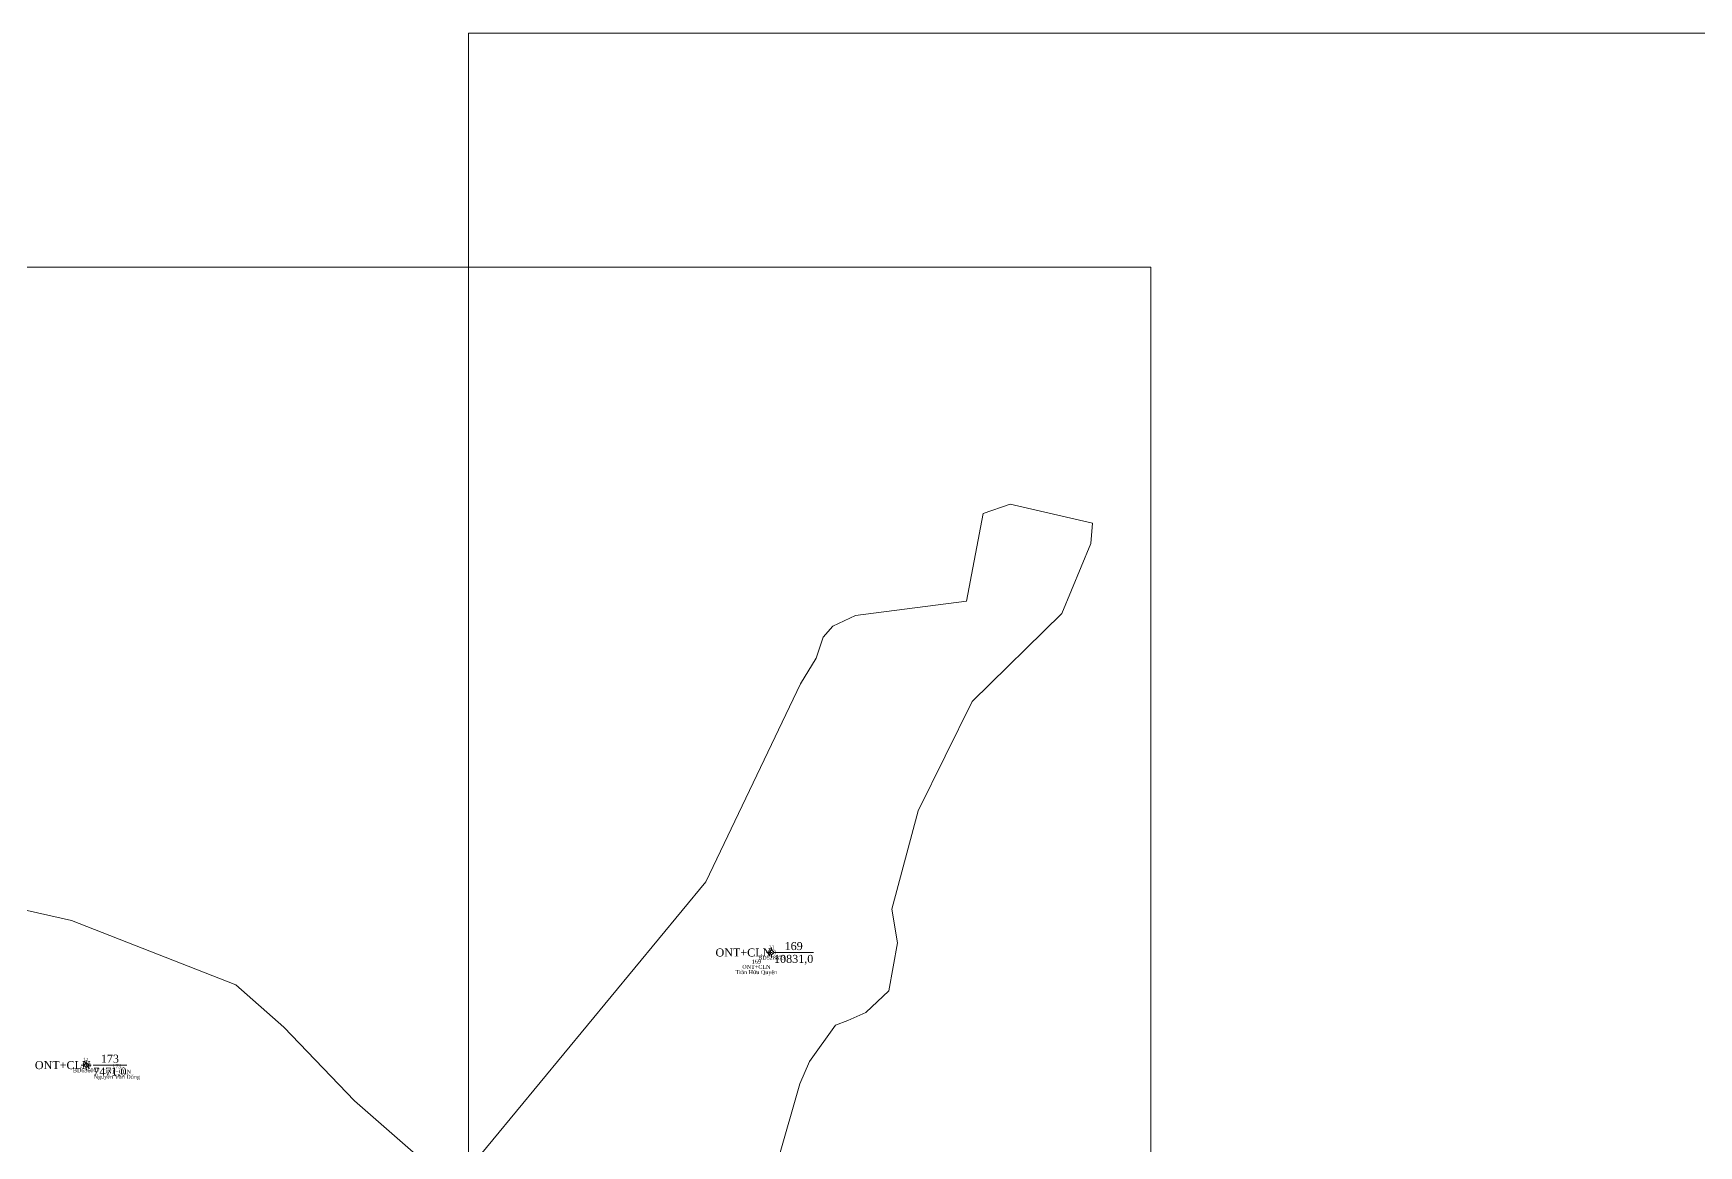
# Model space of a CAD drawing. Header units: metres. Extents: x 542180 to 550635, y 1840441 to 1846931.
# Drawn here: x 548369.8 to 548786.1, y 1842211.9 to 1842489.8 of the extents above; entities that cross this region are included whole.
import ezdxf
from ezdxf.enums import TextEntityAlignment as Align

# ---------------------------------------------------------------- set-up
doc = ezdxf.new("R2010")
doc.units = ezdxf.units.M
doc.header["$MEASUREMENT"] = 0
for name, color, linetype, lineweight in [('Level 10', 7, 'Continuous', 0), ('Level 11', 7, 'Continuous', 0), ('Level 13', 7, 'Continuous', 0), ('Level 15', 7, 'Continuous', 0), ('Level 19', 7, 'Continuous', 0), ('Level 2', 7, 'Continuous', 0), ('Level 4', 7, 'Continuous', 0), ('Level 62', 7, 'Continuous', 0)]:
    doc.layers.add(name, color=color, linetype=linetype, lineweight=lineweight)
doc.styles.add('Style-Times New Roman', font='times.ttf')

# ---------------------------------------------------------------- blocks, each defined once
blk = doc.blocks.new('CENTRD')
at = {"layer": 'Level 11', "linetype": 'Continuous', "lineweight": 0}
h = blk.add_hatch(color=1, dxfattribs=at)
edge = h.paths.add_edge_path()
edge.add_arc((0, 0), 1.5, 0, 360)
at = {"layer": 'Level 11', "color": 1, "linetype": 'Continuous', "lineweight": 0}
for p, q in [((-6.25, 0), (-12.5, 0)), ((0, 6.25), (-6.25, 0)), ((-6.25, 0), (0, -6.25)), ((0, 12.5), (0, 6.25)), ((6.25, 0), (0, 6.25)), ((0, -6.25), (6.25, 0)), ((12.5, 0), (6.25, 0)), ((0, -6.25), (0, -12.5))]:
    blk.add_line(p, q, dxfattribs=at)
blk = doc.blocks.new('N_THUA_170')
at = {"layer": 'Level 13', "color": 1, "linetype": 'Continuous', "lineweight": 0}
blk.add_line((0.539516, 0), (10.501516, 0), dxfattribs=at)
at = {"layer": 'Level 13', "color": 5, "linetype": 'Continuous', "lineweight": 0, "style": 'Style-Times New Roman'}
blk.add_text('169', height=2, dxfattribs=at).set_placement((5.520516, 1.6), align=Align.MIDDLE_CENTER)
at = {"layer": 'Level 2', "color": 3, "linetype": 'Continuous', "lineweight": 0, "style": 'Style-Times New Roman'}
blk.add_text('ONT+CLN', height=2, dxfattribs=at).set_placement((-0.060484, 0), align=Align.MIDDLE_RIGHT)
at = {"layer": 'Level 4', "color": 1, "linetype": 'Continuous', "lineweight": 0, "style": 'Style-Times New Roman'}
blk.add_text('10831,0', height=2, dxfattribs=at).set_placement((5.520516, -1.6), align=Align.MIDDLE_CENTER)
blk = doc.blocks.new('N_THUA_174')
at = {"layer": 'Level 13', "color": 1, "linetype": 'Continuous', "lineweight": 0}
blk.add_line((1.70369, 0), (10.11369, 0), dxfattribs=at)
at = {"layer": 'Level 13', "color": 5, "linetype": 'Continuous', "lineweight": 0, "style": 'Style-Times New Roman'}
blk.add_text('173', height=2, dxfattribs=at).set_placement((5.90869, 1.6), align=Align.MIDDLE_CENTER)
at = {"layer": 'Level 2', "color": 3, "linetype": 'Continuous', "lineweight": 0, "style": 'Style-Times New Roman'}
blk.add_text('ONT+CLN', height=2, dxfattribs=at).set_placement((1.10369, 0), align=Align.MIDDLE_RIGHT)
at = {"layer": 'Level 4', "color": 1, "linetype": 'Continuous', "lineweight": 0, "style": 'Style-Times New Roman'}
blk.add_text('7471,0', height=2, dxfattribs=at).set_placement((5.90869, -1.6), align=Align.MIDDLE_CENTER)

msp = doc.modelspace()

# ---------------------------------------------------------------- linework, layer by layer
at = {"layer": 'Level 10', "color": 7, "lineweight": 0, "flags": 128}
for points in [[(548478.7714, 1842206.1915), (548537.9, 1842277.76), (548561.57, 1842327.27), (548565.46, 1842333.64), (548567.28, 1842338.89), (548569.7, 1842341.67), (548575.33, 1842344.32), (548603.09, 1842347.92), (548607.21, 1842369.77), (548614, 1842372.13), (548634.52, 1842367.43)], [(548634.52, 1842367.43), (548634.14, 1842362.34), (548626.93, 1842344.8), (548604.46, 1842322.8), (548591.02, 1842295.54), (548584.44, 1842270.96), (548585.81, 1842262.58), (548583.63, 1842250.58), (548577.93, 1842245.16), (548573.38, 1842243.12), (548570.29, 1842242.01), (548563.85, 1842232.93), (548561.39, 1842227.29), (548556.02, 1842208.38)], [(548338.83, 1842279.38), (548358.98, 1842272.69), (548379.4, 1842268.13), (548420.44, 1842252.08), (548432.47, 1842241.44), (548450.12, 1842223.06), (548473.45, 1842202.63)]]:
    msp.add_lwpolyline(points, dxfattribs=at)
at = {"layer": 'Level 62', "color": 7, "linetype": 'Continuous', "lineweight": 0}
msp.add_line((548478.6468, 1842179.0446), (548478.6468, 1842431.3346), dxfattribs=at)
at = {"layer": 'Level 62', "color": 7, "linetype": 'Continuous', "lineweight": 0, "flags": 128}
for points in [[(548478.6468, 1842431.3346), (548478.6468, 1842489.7772), (549056.1468, 1842489.7772), (549056.1468, 1841659.7772), (548656.2822, 1841659.7772)], [(547819.1512, 1842276.5675), (547819.1512, 1842431.3346), (548478.6468, 1842431.3346)], [(548649.1512, 1842036.3559), (548649.1512, 1842431.3346), (548478.6468, 1842431.3346)]]:
    msp.add_lwpolyline(points, dxfattribs=at)

# ---------------------------------------------------------------- block references
at = {"layer": 'Level 11', "color": 1, "linetype": 'Continuous', "lineweight": 0, "xscale": 0.1, "yscale": 0.1, "zscale": 0.1}
for p in [(548554.35, 1842260.14), (548383.08, 1842232)]:
    msp.add_blockref('CENTRD', p, dxfattribs=at)
at = {"layer": 'Level 2', "color": 3, "linetype": 'Continuous', "lineweight": 0}
for name, p in [('N_THUA_170', (548554.35, 1842260.14)), ('N_THUA_174', (548383.08, 1842232))]:
    msp.add_blockref(name, p, dxfattribs=at)

# ---------------------------------------------------------------- texts
at = {"layer": 'Level 15', "color": 1, "linetype": 'Continuous', "lineweight": 0, "char_height": 1, "attachment_point": 5, "line_spacing_factor": 0.790495, "style": 'Style-Times New Roman'}
for s, insert in [('169\\PONT+CLN\\PTrần Hữu Quyện', (548550.553962, 1842256.378356)), ('173\\PONT+CLN\\PNguyễn Văn Dũng', (548390.718603, 1842230.229844))]:
    msp.add_mtext(s, dxfattribs=dict(at, insert=insert))
at = {"layer": 'Level 19', "color": 2, "linetype": 'Continuous', "lineweight": 0, "char_height": 1, "attachment_point": 5, "line_spacing_factor": 0.790495, "style": 'Style-Times New Roman'}
for s, insert in [('11\\P169\\PBD528873', (548554.35, 1842260.14)), ('11\\P169\\PBD528873', (548554.35, 1842260.14)), ('11\\P173\\PBĐ636047', (548383.08, 1842232)), ('11\\P173\\PBĐ636047', (548383.08, 1842232))]:
    msp.add_mtext(s, dxfattribs=dict(at, insert=insert))

doc.saveas('drawing.dxf')
